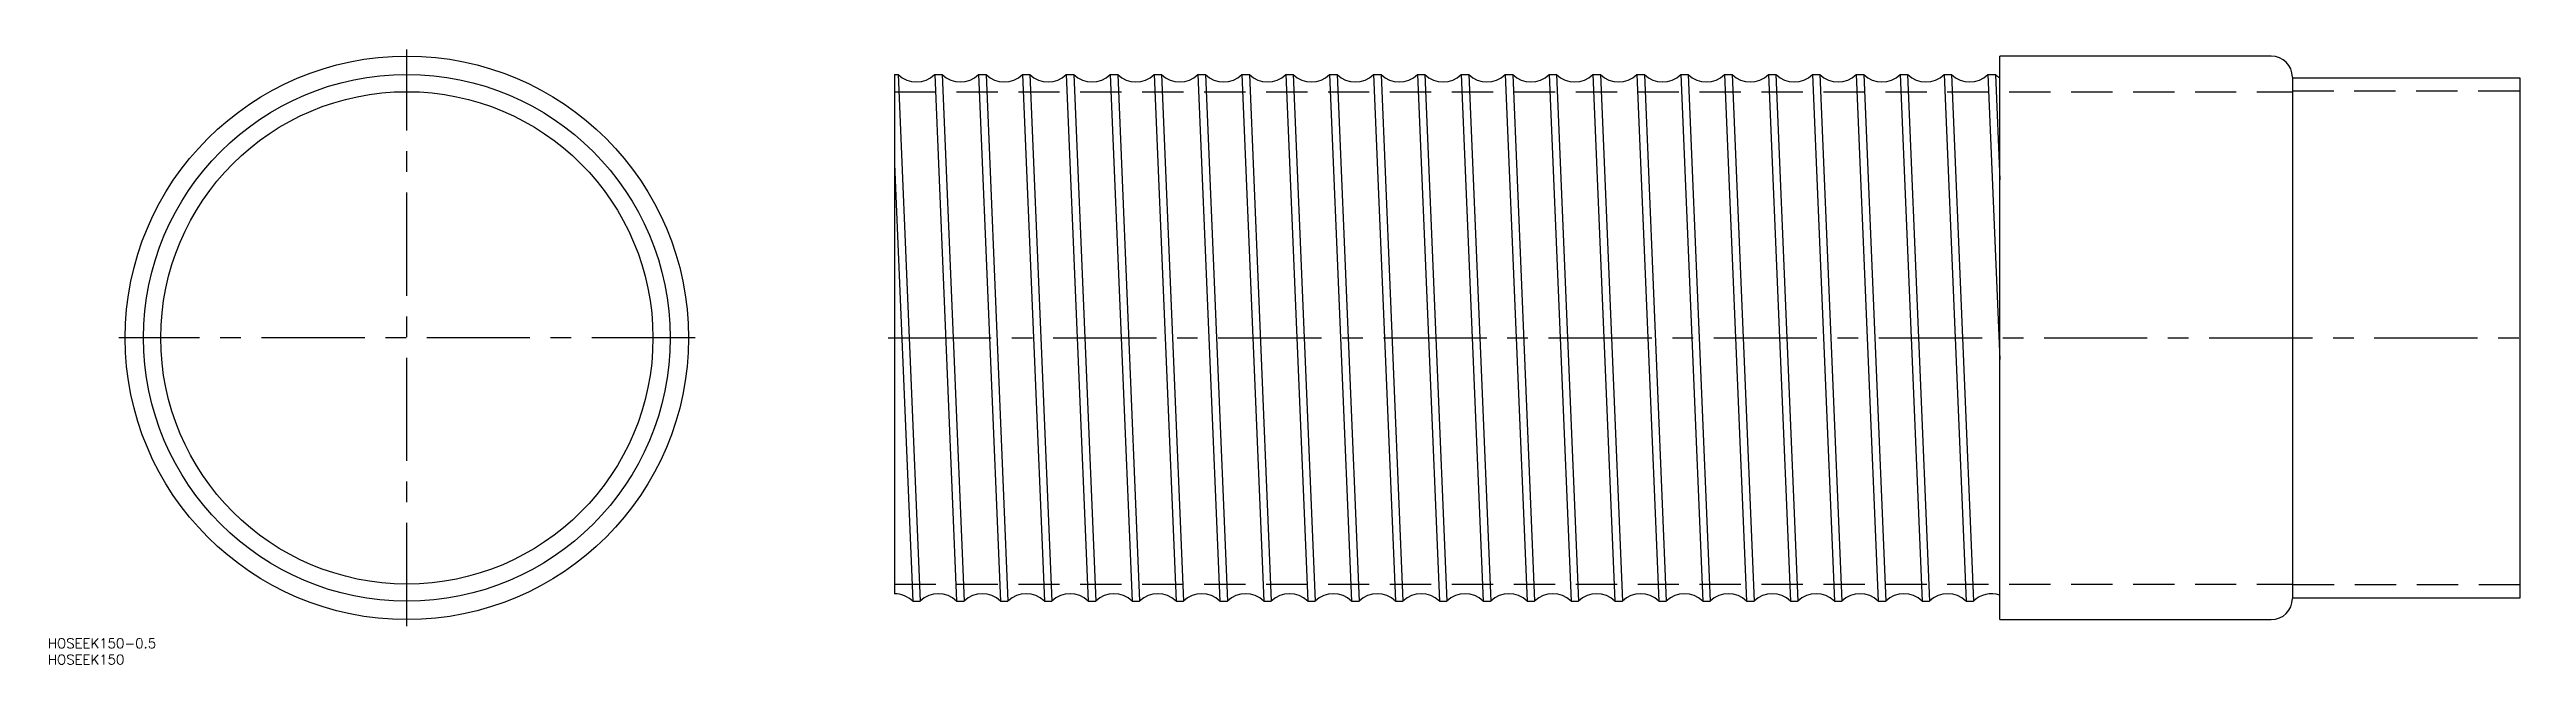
# Model space of a CAD drawing. Extents: x -110 to 652, y -100 to 89.
import ezdxf

# ---------------------------------------------------------------- set-up
doc = ezdxf.new("R2010")
doc.units = 0
doc.linetypes.add('CENTER', pattern=[50.8, 31.75, -6.35, 6.35, -6.35])
doc.linetypes.add('DASHED', pattern=[19.05, 12.7, -6.35])
doc.layers.get('0').update_dxf_attribs({"linetype": 'CONTINUOUS'})
doc.layers.add('CENTER', color=1, linetype='CENTER')
doc.styles.get("Standard").update_dxf_attribs({"font": 'txt.shx', "height": 3, "bigfont": 'bigfont.shx'})

msp = doc.modelspace()

# ---------------------------------------------------------------- linework, layer by layer
at = {"color": 7, "linetype": 'CONTINUOUS'}
for p, q in [((490, -86.65), (490, 86.65)), ((573.5, 86.65), (490, 86.65)), ((150, 81), (150, -78.7)), ((150, 81), (151.15, 81)), ((151.15, 81), (157.9, -81)), ((162.35, 81), (169.1, -81)), ((162.35, 81), (164.65, 81)), ((164.65, 81), (171.4, -81)), ((175.85, 81), (182.6, -81)), ((175.85, 81), (178.15, 81)), ((178.15, 81), (184.9, -81)), ((189.35, 81), (196.1, -81)), ((189.35, 81), (191.65, 81)), ((191.65, 81), (198.4, -81)), ((202.85, 81), (209.6, -81)), ((202.85, 81), (205.15, 81)), ((205.15, 81), (211.9, -81)), ((216.35, 81), (223.1, -81)), ((216.35, 81), (218.65, 81)), ((218.65, 81), (225.4, -81)), ((229.85, 81), (236.6, -81)), ((229.85, 81), (232.15, 81)), ((232.15, 81), (238.9, -81)), ((243.35, 81), (250.1, -81)), ((243.35, 81), (245.65, 81)), ((245.65, 81), (252.4, -81)), ((256.85, 81), (263.6, -81)), ((256.85, 81), (259.15, 81)), ((259.15, 81), (265.9, -81)), ((270.35, 81), (277.1, -81)), ((270.35, 81), (272.65, 81)), ((272.65, 81), (279.4, -81)), ((283.85, 81), (290.6, -81)), ((283.85, 81), (286.15, 81)), ((286.15, 81), (292.9, -81)), ((297.35, 81), (304.1, -81)), ((297.35, 81), (299.65, 81)), ((299.65, 81), (306.4, -81)), ((310.85, 81), (317.6, -81)), ((310.85, 81), (313.15, 81)), ((313.15, 81), (319.9, -81)), ((324.35, 81), (331.1, -81)), ((324.35, 81), (326.65, 81)), ((326.65, 81), (333.4, -81)), ((337.85, 81), (344.6, -81)), ((337.85, 81), (340.15, 81)), ((340.15, 81), (346.9, -81)), ((351.35, 81), (358.1, -81)), ((351.35, 81), (353.65, 81)), ((353.65, 81), (360.4, -81)), ((364.85, 81), (371.6, -81)), ((364.85, 81), (367.15, 81)), ((367.15, 81), (373.9, -81)), ((378.35, 81), (385.1, -81)), ((378.35, 81), (380.65, 81)), ((380.65, 81), (387.4, -81)), ((391.85, 81), (398.6, -81)), ((391.85, 81), (394.15, 81)), ((394.15, 81), (400.9, -81)), ((405.35, 81), (412.1, -81)), ((405.35, 81), (407.65, 81)), ((407.65, 81), (414.4, -81)), ((418.85, 81), (425.6, -81)), ((418.85, 81), (421.15, 81)), ((421.15, 81), (427.9, -81)), ((432.35, 81), (439.1, -81)), ((432.35, 81), (434.65, 81)), ((434.65, 81), (441.4, -81)), ((445.85, 81), (452.6, -81)), ((445.85, 81), (448.15, 81)), ((448.15, 81), (454.9, -81)), ((459.35, 81), (466.1, -81)), ((459.35, 81), (461.65, 81)), ((461.65, 81), (468.4, -81)), ((472.85, 81), (479.6, -81)), ((472.85, 81), (475.15, 81)), ((475.15, 81), (481.9, -81)), ((486.35, 81), (490, -6.62)), ((486.35, 81), (488.65, 81)), ((488.65, 81), (490, 48.62)), ((580, 80.15), (580, -80.15)), ((580, 80), (650, 80)), ((650, 80), (650, -80)), ((150, 53.38), (155.6, -81)), ((155.6, -81), (157.9, -81)), ((169.1, -81), (171.4, -81)), ((182.6, -81), (184.9, -81)), ((196.1, -81), (198.4, -81)), ((209.6, -81), (211.9, -81)), ((223.1, -81), (225.4, -81)), ((236.6, -81), (238.9, -81)), ((250.1, -81), (252.4, -81)), ((263.6, -81), (265.9, -81)), ((277.1, -81), (279.4, -81)), ((290.6, -81), (292.9, -81)), ((304.1, -81), (306.4, -81)), ((317.6, -81), (319.9, -81)), ((331.1, -81), (333.4, -81)), ((344.6, -81), (346.9, -81)), ((358.1, -81), (360.4, -81)), ((371.6, -81), (373.9, -81)), ((385.1, -81), (387.4, -81)), ((398.6, -81), (400.9, -81)), ((412.1, -81), (414.4, -81)), ((425.6, -81), (427.9, -81)), ((439.1, -81), (441.4, -81)), ((452.6, -81), (454.9, -81)), ((466.1, -81), (468.4, -81)), ((479.6, -81), (481.9, -81)), ((650, -80), (580, -80)), ((490, -86.65), (573.5, -86.65))]:
    msp.add_line(p, q, dxfattribs=at)
at = {"color": 3, "linetype": 'DASHED'}
for p, q in [((150, 75.7), (580, 75.7)), ((580, 76), (650, 76)), ((150, -75.7), (580, -75.7)), ((650, -76), (580, -76))]:
    msp.add_line(p, q, dxfattribs=at)
at = {"color": 7, "linetype": 'CONTINUOUS'}
for radius in [86.65, 81, 75.7]:
    msp.add_circle((0, 0), radius, dxfattribs=at)
for centre, radius, start, end in [((573.5, 80.15), 6.5, 0, 90), ((156.75, 86.66), 7.96, 225.32541, 314.67459), ((170.25, 86.66), 7.96, 225.32541, 314.67459), ((183.75, 86.66), 7.96, 225.32541, 314.67459), ((197.25, 86.66), 7.96, 225.32541, 314.67459), ((210.75, 86.66), 7.96, 225.32541, 314.67459), ((224.25, 86.66), 7.96, 225.32541, 314.67459), ((237.75, 86.66), 7.96, 225.32541, 314.67459), ((251.25, 86.66), 7.96, 225.32541, 314.67459), ((264.75, 86.66), 7.96, 225.32541, 314.67459), ((278.25, 86.66), 7.96, 225.32541, 314.67459), ((291.75, 86.66), 7.96, 225.32541, 314.67459), ((305.25, 86.66), 7.96, 225.32541, 314.67459), ((318.75, 86.66), 7.96, 225.32541, 314.67459), ((332.25, 86.66), 7.96, 225.32541, 314.67459), ((345.75, 86.66), 7.96, 225.32541, 314.67459), ((359.25, 86.66), 7.96, 225.32541, 314.67459), ((372.75, 86.66), 7.96, 225.32541, 314.67459), ((386.25, 86.66), 7.96, 225.32541, 314.67459), ((399.75, 86.66), 7.96, 225.32541, 314.67459), ((413.25, 86.66), 7.96, 225.32541, 314.67459), ((426.75, 86.66), 7.96, 225.32541, 314.67459), ((440.25, 86.66), 7.96, 225.32541, 314.67459), ((453.75, 86.66), 7.96, 225.32541, 314.67459), ((467.25, 86.66), 7.96, 225.32541, 314.67459), ((480.75, 86.66), 7.96, 225.32541, 314.67459), ((494.25, 86.66), 7.96, 225.32541, 237.74542), ((150, -86.66), 7.96, 45.32541, 90), ((163.5, -86.66), 7.96, 45.32541, 134.67459), ((177, -86.66), 7.96, 45.32541, 134.67459), ((190.5, -86.66), 7.96, 45.32541, 134.67459), ((204, -86.66), 7.96, 45.32541, 134.67459), ((217.5, -86.66), 7.96, 45.32541, 134.67459), ((231, -86.66), 7.96, 45.32541, 134.67459), ((244.5, -86.66), 7.96, 45.32541, 134.67459), ((258, -86.66), 7.96, 45.32541, 134.67459), ((271.5, -86.66), 7.96, 45.32541, 134.67459), ((285, -86.66), 7.96, 45.32541, 134.67459), ((298.5, -86.66), 7.96, 45.32541, 134.67459), ((312, -86.66), 7.96, 45.32541, 134.67459), ((325.5, -86.66), 7.96, 45.32541, 134.67459), ((339, -86.66), 7.96, 45.32541, 134.67459), ((352.5, -86.66), 7.96, 45.32541, 134.67459), ((366, -86.66), 7.96, 45.32541, 134.67459), ((379.5, -86.66), 7.96, 45.32541, 134.67459), ((393, -86.66), 7.96, 45.32541, 134.67459), ((406.5, -86.66), 7.96, 45.32541, 134.67459), ((420, -86.66), 7.96, 45.32541, 134.67459), ((433.5, -86.66), 7.96, 45.32541, 134.67459), ((447, -86.66), 7.96, 45.32541, 134.67459), ((460.5, -86.66), 7.96, 45.32541, 134.67459), ((474, -86.66), 7.96, 45.32541, 134.67459), ((487.5, -86.66), 7.96, 71.70373, 134.67459), ((573.5, -80.15), 6.5, 270, 0)]:
    msp.add_arc(centre, radius, start, end, dxfattribs=at)
at = {"layer": 'CENTER', "color": 1, "linetype": 'CENTER'}
for p, q in [((0, -88.65), (0, 88.65)), ((88.65, 0), (-88.65, 0)), ((148, 0), (652, 0))]:
    msp.add_line(p, q, dxfattribs=at)

# ---------------------------------------------------------------- texts
at = {"color": 7, "linetype": 'CONTINUOUS'}
for s, p in [('HOSEEK150-0.5', (-110.44, -95.43)), ('HOSEEK150', (-110.44, -100.43))]:
    msp.add_text(s, height=3, dxfattribs=at).set_placement(p)

doc.saveas('drawing.dxf')
